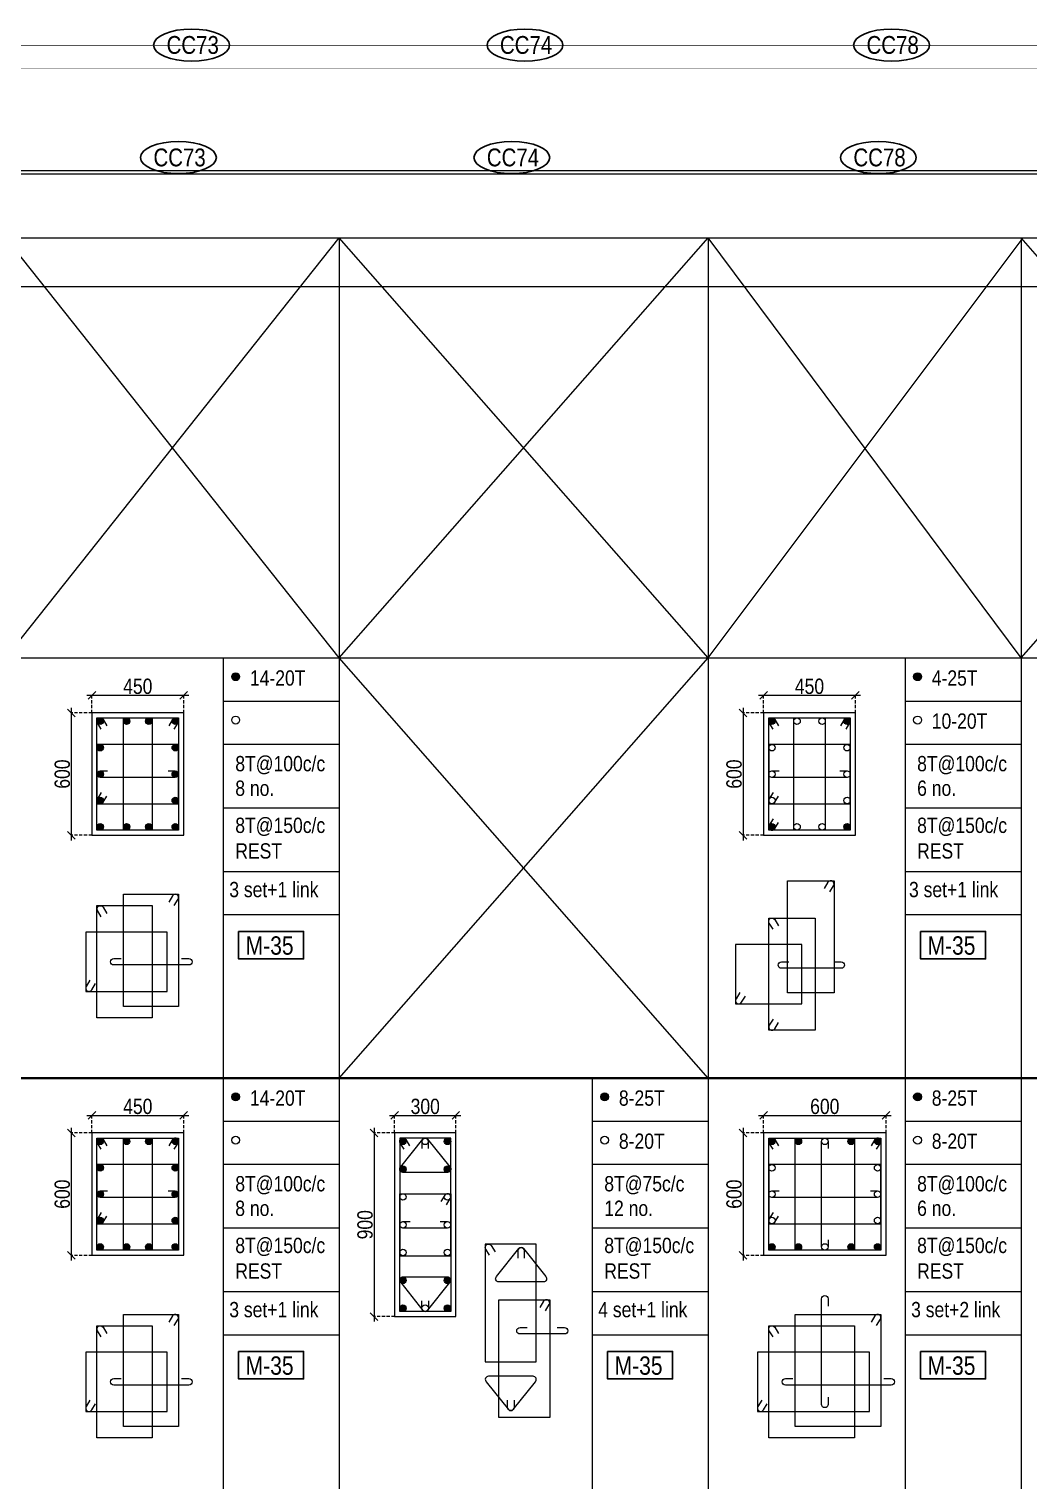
# Model space of a CAD drawing. Header units: millimetres. Extents: x 1112055 to 3390982, y -148532 to 766891.
# Drawn here: x 2755976 to 2775578, y 625039 to 653519 of the extents above; entities that cross this region are included whole.
import ezdxf
from ezdxf.enums import TextEntityAlignment as Align

# ---------------------------------------------------------------- set-up
doc = ezdxf.new("R2010")
doc.units = ezdxf.units.MM
doc.header["$PDMODE"] = 35
doc.header["$PDSIZE"] = -25
doc.linetypes.add('DASHED2', pattern=[0.375, 0.25, -0.125])
doc.linetypes.add('Hidden', pattern=[9.525, 6.35, -3.175])
for name, color, linetype, lineweight in [('B COL. SIZE DIM', 220, 'Continuous', 25), ('B COLSCH', 204, 'Continuous', 20), ('B COLUMN', 1, 'Hidden', 9), ('B STEEL', 34, 'Continuous', 15), ('B TITLE BLOCK', 250, 'Continuous', 0)]:
    doc.layers.add(name, color=color, linetype=linetype, lineweight=lineweight)
doc.layers.add('B TEXT', color=7, linetype='Continuous')
doc.styles.add('dim inside', font='romans.shx', dxfattribs={"width": 0.8, "height": 125})
doc.styles.add('SWINC', font='swissc.ttf')
doc.dimstyles.new('dim inside', dxfattribs={"dimtxt": 125, "dimasz": 100, "dimexe": 0, "dimexo": 0, "dimgap": 10, "dimtad": 0, "dimdec": 0, "dimzin": 0, "dimdsep": 46, "dimtxsty": 'dim inside', "dimblk": 'SMALL', "dimcen": 0.09, "dimadec": 0, "dimazin": 0, "dimtfac": 1, "dimtdec": 0, "dimtofl": 0, "dimtmove": 0, "dimatfit": 3, "dimfxl": 1, "dimtolj": 1, "dimtzin": 0, "dimarcsym": 2})

# ---------------------------------------------------------------- blocks, each defined once
blk = doc.blocks.new('_Oblique')
at = {"color": 0, "linetype": 'ByBlock', "lineweight": -2}
blk.add_line((-0.5, -0.5), (0.5, 0.5), dxfattribs=at)
blk = doc.blocks.new('*D5505')
at = {"layer": 'B COL. SIZE DIM', "color": 250, "lineweight": 9, "ltscale": 250, "transparency": 16777216}
blk.add_line((2763043, 632210), (2764443, 632210), dxfattribs=at)
at = {"layer": 'B COL. SIZE DIM', "color": 250, "linetype": 'DASHED2', "lineweight": 9, "ltscale": 250, "transparency": 16777216}
for p, q in [((2763143, 631865), (2763143, 632210)), ((2764343, 631865), (2764343, 632210))]:
    blk.add_line(p, q, dxfattribs=at)
at = {"layer": 'Defpoints', "color": 0, "lineweight": 40, "transparency": 16777216}
for p in [(2764343, 632210), (2763143, 631865), (2764343, 631865)]:
    blk.add_point(p, dxfattribs=at)
at = {"layer": 'B COL. SIZE DIM', "color": 250, "lineweight": 9, "transparency": 16777216, "xscale": 150, "yscale": 150, "zscale": 150, "rotation": 180}
blk.add_blockref('_Oblique', (2763143, 632210), dxfattribs=at)
at = {"layer": 'B COL. SIZE DIM', "color": 250, "lineweight": 9, "transparency": 16777216, "xscale": 150, "yscale": 150, "zscale": 150}
blk.add_blockref('_Oblique', (2764343, 632210), dxfattribs=at)
at = {"layer": 'B COL. SIZE DIM', "color": 6, "transparency": 16777216, "insert": (2763743, 632385), "char_height": 300, "attachment_point": 5, "style": 'SWINC'}
blk.add_mtext('\\A1;300', dxfattribs=at)
blk = doc.blocks.new('*D5506')
at = {"layer": 'B COL. SIZE DIM', "color": 250, "lineweight": 9, "ltscale": 250, "transparency": 16777216}
blk.add_line((2762739, 631965), (2762739, 628165), dxfattribs=at)
at = {"layer": 'B COL. SIZE DIM', "color": 250, "linetype": 'DASHED2', "lineweight": 9, "ltscale": 250, "transparency": 16777216}
for p, q in [((2763143, 631865), (2762739, 631865)), ((2763143, 628265), (2762739, 628265))]:
    blk.add_line(p, q, dxfattribs=at)
at = {"layer": 'Defpoints', "color": 0, "lineweight": 40, "transparency": 16777216}
for p in [(2763143, 631865), (2762739, 628265), (2763143, 628265)]:
    blk.add_point(p, dxfattribs=at)
at = {"layer": 'B COL. SIZE DIM', "color": 250, "lineweight": 9, "transparency": 16777216, "xscale": 150, "yscale": 150, "zscale": 150}
for p, rotation in [((2762739, 631865), 90), ((2762739, 628265), 270)]:
    blk.add_blockref('_Oblique', p, dxfattribs=dict(at, rotation=rotation))
at = {"layer": 'B COL. SIZE DIM', "color": 6, "transparency": 16777216, "insert": (2762564, 630065), "char_height": 300, "attachment_point": 5, "rotation": 90, "style": 'SWINC'}
blk.add_mtext('\\A1;900', dxfattribs=at)
blk = doc.blocks.new('*D5683')
at = {"layer": 'B COL. SIZE DIM', "color": 250, "lineweight": 9, "ltscale": 250, "transparency": 16777216}
blk.add_line((2770276, 632210), (2772876, 632210), dxfattribs=at)
at = {"layer": 'B COL. SIZE DIM', "color": 250, "linetype": 'DASHED2', "lineweight": 9, "ltscale": 250, "transparency": 16777216}
for p, q in [((2770376, 631865), (2770376, 632210)), ((2772776, 631865), (2772776, 632210))]:
    blk.add_line(p, q, dxfattribs=at)
at = {"layer": 'Defpoints', "color": 0, "lineweight": 40, "transparency": 16777216}
for p in [(2772776, 632210), (2770376, 631865), (2772776, 631865)]:
    blk.add_point(p, dxfattribs=at)
at = {"layer": 'B COL. SIZE DIM', "color": 250, "lineweight": 9, "transparency": 16777216, "xscale": 150, "yscale": 150, "zscale": 150, "rotation": 180}
blk.add_blockref('_Oblique', (2770376, 632210), dxfattribs=at)
at = {"layer": 'B COL. SIZE DIM', "color": 250, "lineweight": 9, "transparency": 16777216, "xscale": 150, "yscale": 150, "zscale": 150}
blk.add_blockref('_Oblique', (2772776, 632210), dxfattribs=at)
at = {"layer": 'B COL. SIZE DIM', "color": 6, "transparency": 16777216, "insert": (2771576, 632385), "char_height": 300, "attachment_point": 5, "style": 'SWINC'}
blk.add_mtext('\\A1;600', dxfattribs=at)
blk = doc.blocks.new('*D5684')
at = {"layer": 'B COL. SIZE DIM', "color": 250, "lineweight": 9, "ltscale": 250, "transparency": 16777216}
blk.add_line((2769973, 631965), (2769973, 629365), dxfattribs=at)
at = {"layer": 'B COL. SIZE DIM', "color": 250, "linetype": 'DASHED2', "lineweight": 9, "ltscale": 250, "transparency": 16777216}
for p, q in [((2770376, 631865), (2769973, 631865)), ((2770376, 629465), (2769973, 629465))]:
    blk.add_line(p, q, dxfattribs=at)
at = {"layer": 'Defpoints', "color": 0, "lineweight": 40, "transparency": 16777216}
for p in [(2770376, 631865), (2769973, 629465), (2770376, 629465)]:
    blk.add_point(p, dxfattribs=at)
at = {"layer": 'B COL. SIZE DIM', "color": 250, "lineweight": 9, "transparency": 16777216, "xscale": 150, "yscale": 150, "zscale": 150}
for p, rotation in [((2769973, 631865), 90), ((2769973, 629465), 270)]:
    blk.add_blockref('_Oblique', p, dxfattribs=dict(at, rotation=rotation))
at = {"layer": 'B COL. SIZE DIM', "color": 6, "transparency": 16777216, "insert": (2769798, 630665), "char_height": 300, "attachment_point": 5, "rotation": 90, "style": 'SWINC'}
blk.add_mtext('\\A1;600', dxfattribs=at)
blk = doc.blocks.new('*D5707')
at = {"layer": 'B COL. SIZE DIM', "color": 250, "lineweight": 9, "ltscale": 250, "transparency": 16777216}
blk.add_line((2757108, 632210), (2759108, 632210), dxfattribs=at)
at = {"layer": 'B COL. SIZE DIM', "color": 250, "linetype": 'DASHED2', "lineweight": 9, "ltscale": 250, "transparency": 16777216}
for p, q in [((2757208, 631865), (2757208, 632210)), ((2759008, 631865), (2759008, 632210))]:
    blk.add_line(p, q, dxfattribs=at)
at = {"layer": 'Defpoints', "color": 0, "lineweight": 40, "transparency": 16777216}
for p in [(2759008, 632210), (2757208, 631865), (2759008, 631865)]:
    blk.add_point(p, dxfattribs=at)
at = {"layer": 'B COL. SIZE DIM', "color": 250, "lineweight": 9, "transparency": 16777216, "xscale": 150, "yscale": 150, "zscale": 150, "rotation": 180}
blk.add_blockref('_Oblique', (2757208, 632210), dxfattribs=at)
at = {"layer": 'B COL. SIZE DIM', "color": 250, "lineweight": 9, "transparency": 16777216, "xscale": 150, "yscale": 150, "zscale": 150}
blk.add_blockref('_Oblique', (2759008, 632210), dxfattribs=at)
at = {"layer": 'B COL. SIZE DIM', "color": 6, "transparency": 16777216, "insert": (2758108, 632385), "char_height": 300, "attachment_point": 5, "style": 'SWINC'}
blk.add_mtext('\\A1;450', dxfattribs=at)
blk = doc.blocks.new('*D5708')
at = {"layer": 'B COL. SIZE DIM', "color": 250, "lineweight": 9, "ltscale": 250, "transparency": 16777216}
blk.add_line((2756804, 631965), (2756804, 629365), dxfattribs=at)
at = {"layer": 'B COL. SIZE DIM', "color": 250, "linetype": 'DASHED2', "lineweight": 9, "ltscale": 250, "transparency": 16777216}
for p, q in [((2757208, 631865), (2756804, 631865)), ((2757208, 629465), (2756804, 629465))]:
    blk.add_line(p, q, dxfattribs=at)
at = {"layer": 'Defpoints', "color": 0, "lineweight": 40, "transparency": 16777216}
for p in [(2757208, 631865), (2756804, 629465), (2757208, 629465)]:
    blk.add_point(p, dxfattribs=at)
at = {"layer": 'B COL. SIZE DIM', "color": 250, "lineweight": 9, "transparency": 16777216, "xscale": 150, "yscale": 150, "zscale": 150}
for p, rotation in [((2756804, 631865), 90), ((2756804, 629465), 270)]:
    blk.add_blockref('_Oblique', p, dxfattribs=dict(at, rotation=rotation))
at = {"layer": 'B COL. SIZE DIM', "color": 6, "transparency": 16777216, "insert": (2756629, 630665), "char_height": 300, "attachment_point": 5, "rotation": 90, "style": 'SWINC'}
blk.add_mtext('\\A1;600', dxfattribs=at)
blk = doc.blocks.new('*D5719')
at = {"layer": 'B COL. SIZE DIM', "color": 250, "lineweight": 9, "ltscale": 250, "transparency": 16777216}
blk.add_line((2757108, 640450), (2759108, 640450), dxfattribs=at)
at = {"layer": 'B COL. SIZE DIM', "color": 250, "linetype": 'DASHED2', "lineweight": 9, "ltscale": 250, "transparency": 16777216}
for p, q in [((2757208, 640105), (2757208, 640450)), ((2759008, 640105), (2759008, 640450))]:
    blk.add_line(p, q, dxfattribs=at)
at = {"layer": 'Defpoints', "color": 0, "lineweight": 40, "transparency": 16777216}
for p in [(2759008, 640450), (2757208, 640105), (2759008, 640105)]:
    blk.add_point(p, dxfattribs=at)
at = {"layer": 'B COL. SIZE DIM', "color": 250, "lineweight": 9, "transparency": 16777216, "xscale": 150, "yscale": 150, "zscale": 150, "rotation": 180}
blk.add_blockref('_Oblique', (2757208, 640450), dxfattribs=at)
at = {"layer": 'B COL. SIZE DIM', "color": 250, "lineweight": 9, "transparency": 16777216, "xscale": 150, "yscale": 150, "zscale": 150}
blk.add_blockref('_Oblique', (2759008, 640450), dxfattribs=at)
at = {"layer": 'B COL. SIZE DIM', "color": 6, "transparency": 16777216, "insert": (2758108, 640625), "char_height": 300, "attachment_point": 5, "style": 'SWINC'}
blk.add_mtext('\\A1;450', dxfattribs=at)
blk = doc.blocks.new('*D5720')
at = {"layer": 'B COL. SIZE DIM', "color": 250, "lineweight": 9, "ltscale": 250, "transparency": 16777216}
blk.add_line((2756804, 640205), (2756804, 637605), dxfattribs=at)
at = {"layer": 'B COL. SIZE DIM', "color": 250, "linetype": 'DASHED2', "lineweight": 9, "ltscale": 250, "transparency": 16777216}
for p, q in [((2757208, 640105), (2756804, 640105)), ((2757208, 637705), (2756804, 637705))]:
    blk.add_line(p, q, dxfattribs=at)
at = {"layer": 'Defpoints', "color": 0, "lineweight": 40, "transparency": 16777216}
for p in [(2757208, 640105), (2756804, 637705), (2757208, 637705)]:
    blk.add_point(p, dxfattribs=at)
at = {"layer": 'B COL. SIZE DIM', "color": 250, "lineweight": 9, "transparency": 16777216, "xscale": 150, "yscale": 150, "zscale": 150}
for p, rotation in [((2756804, 640105), 90), ((2756804, 637705), 270)]:
    blk.add_blockref('_Oblique', p, dxfattribs=dict(at, rotation=rotation))
at = {"layer": 'B COL. SIZE DIM', "color": 6, "transparency": 16777216, "insert": (2756629, 638905), "char_height": 300, "attachment_point": 5, "rotation": 90, "style": 'SWINC'}
blk.add_mtext('\\A1;600', dxfattribs=at)
blk = doc.blocks.new('*D5721')
at = {"layer": 'B COL. SIZE DIM', "color": 250, "lineweight": 9, "ltscale": 250, "transparency": 16777216}
blk.add_line((2770276, 640450), (2772276, 640450), dxfattribs=at)
at = {"layer": 'B COL. SIZE DIM', "color": 250, "linetype": 'DASHED2', "lineweight": 9, "ltscale": 250, "transparency": 16777216}
for p, q in [((2770376, 640105), (2770376, 640450)), ((2772176, 640105), (2772176, 640450))]:
    blk.add_line(p, q, dxfattribs=at)
at = {"layer": 'Defpoints', "color": 0, "lineweight": 40, "transparency": 16777216}
for p in [(2772176, 640450), (2770376, 640105), (2772176, 640105)]:
    blk.add_point(p, dxfattribs=at)
at = {"layer": 'B COL. SIZE DIM', "color": 250, "lineweight": 9, "transparency": 16777216, "xscale": 150, "yscale": 150, "zscale": 150, "rotation": 180}
blk.add_blockref('_Oblique', (2770376, 640450), dxfattribs=at)
at = {"layer": 'B COL. SIZE DIM', "color": 250, "lineweight": 9, "transparency": 16777216, "xscale": 150, "yscale": 150, "zscale": 150}
blk.add_blockref('_Oblique', (2772176, 640450), dxfattribs=at)
at = {"layer": 'B COL. SIZE DIM', "color": 6, "transparency": 16777216, "insert": (2771276, 640625), "char_height": 300, "attachment_point": 5, "style": 'SWINC'}
blk.add_mtext('\\A1;450', dxfattribs=at)
blk = doc.blocks.new('*D5722')
at = {"layer": 'B COL. SIZE DIM', "color": 250, "lineweight": 9, "ltscale": 250, "transparency": 16777216}
blk.add_line((2769973, 640205), (2769973, 637605), dxfattribs=at)
at = {"layer": 'B COL. SIZE DIM', "color": 250, "linetype": 'DASHED2', "lineweight": 9, "ltscale": 250, "transparency": 16777216}
for p, q in [((2770376, 640105), (2769973, 640105)), ((2770376, 637705), (2769973, 637705))]:
    blk.add_line(p, q, dxfattribs=at)
at = {"layer": 'Defpoints', "color": 0, "lineweight": 40, "transparency": 16777216}
for p in [(2770376, 640105), (2769973, 637705), (2770376, 637705)]:
    blk.add_point(p, dxfattribs=at)
at = {"layer": 'B COL. SIZE DIM', "color": 250, "lineweight": 9, "transparency": 16777216, "xscale": 150, "yscale": 150, "zscale": 150}
for p, rotation in [((2769973, 640105), 90), ((2769973, 637705), 270)]:
    blk.add_blockref('_Oblique', p, dxfattribs=dict(at, rotation=rotation))
at = {"layer": 'B COL. SIZE DIM', "color": 6, "transparency": 16777216, "insert": (2769798, 638905), "char_height": 300, "attachment_point": 5, "rotation": 90, "style": 'SWINC'}
blk.add_mtext('\\A1;600', dxfattribs=at)

msp = doc.modelspace()

# ---------------------------------------------------------------- hatches: boundary and pattern name
at = {"layer": 'B STEEL', "lineweight": 9, "ltscale": 0.5}
h = msp.add_hatch(color=34, dxfattribs=at)
edge = h.paths.add_edge_path()
edge.add_arc((2760027.7, 640814.1), 76.8, 0, 360)
h = msp.add_hatch(color=34, dxfattribs=at)
edge = h.paths.add_edge_path()
edge.add_arc((2773394.9, 640814.1), 76.8, 0, 360)
h = msp.add_hatch(color=34, dxfattribs=at)
edge = h.paths.add_edge_path()
edge.add_arc((2757371.6, 639940.9), 64, 0, 360)
h = msp.add_hatch(color=34, dxfattribs=at)
edge = h.paths.add_edge_path()
edge.add_arc((2757889.6, 639940.9), 64, 180, 540, ccw=False)
h = msp.add_hatch(color=34, dxfattribs=at)
edge = h.paths.add_edge_path()
edge.add_arc((2758325.6, 639940.9), 64, 180, 540, ccw=False)
h = msp.add_hatch(color=34, dxfattribs=at)
edge = h.paths.add_edge_path()
edge.add_arc((2758843.6, 639940.9), 64, 180, 540, ccw=False)
h = msp.add_hatch(color=34, dxfattribs=at)
edge = h.paths.add_edge_path()
edge.add_arc((2770540.5, 639940.9), 64, 0, 360)
h = msp.add_hatch(color=34, dxfattribs=at)
edge = h.paths.add_edge_path()
edge.add_arc((2772012.4, 639940.9), 64, 0, 360)
h = msp.add_hatch(color=34, dxfattribs=at)
edge = h.paths.add_edge_path()
edge.add_arc((2757371.6, 639422.9), 64, 180, 540, ccw=False)
h = msp.add_hatch(color=34, dxfattribs=at)
edge = h.paths.add_edge_path()
edge.add_arc((2758843.6, 639422.9), 64, 180, 540, ccw=False)
h = msp.add_hatch(color=34, dxfattribs=at)
edge = h.paths.add_edge_path()
edge.add_arc((2757371.6, 638904.9), 64, 180, 540, ccw=False)
h = msp.add_hatch(color=34, dxfattribs=at)
edge = h.paths.add_edge_path()
edge.add_arc((2758843.6, 638904.9), 64, 180, 540, ccw=False)
h = msp.add_hatch(color=34, dxfattribs=at)
edge = h.paths.add_edge_path()
edge.add_arc((2757371.6, 638386.9), 64, 180, 540, ccw=False)
h = msp.add_hatch(color=34, dxfattribs=at)
edge = h.paths.add_edge_path()
edge.add_arc((2758843.6, 638386.9), 64, 180, 540, ccw=False)
h = msp.add_hatch(color=34, dxfattribs=at)
edge = h.paths.add_edge_path()
edge.add_arc((2757371.6, 637868.9), 64, 0, 360, ccw=False)
h = msp.add_hatch(color=34, dxfattribs=at)
edge = h.paths.add_edge_path()
edge.add_arc((2757889.6, 637868.9), 64, 180, 540, ccw=False)
h = msp.add_hatch(color=34, dxfattribs=at)
edge = h.paths.add_edge_path()
edge.add_arc((2758325.6, 637868.9), 64, 180, 540, ccw=False)
h = msp.add_hatch(color=34, dxfattribs=at)
edge = h.paths.add_edge_path()
edge.add_arc((2758843.6, 637868.9), 64, -180, 180)
h = msp.add_hatch(color=34, dxfattribs=at)
edge = h.paths.add_edge_path()
edge.add_arc((2770540.5, 637868.9), 64, 0, 360, ccw=False)
h = msp.add_hatch(color=34, dxfattribs=at)
edge = h.paths.add_edge_path()
edge.add_arc((2772012.4, 637868.9), 64, 0, 360, ccw=False)
h = msp.add_hatch(color=34, dxfattribs=at)
edge = h.paths.add_edge_path()
edge.add_arc((2760027.7, 632574.2), 76.8, 0, 360)
h = msp.add_hatch(color=34, dxfattribs=at)
edge = h.paths.add_edge_path()
edge.add_arc((2767261.3, 632574.2), 76.8, 0, 360)
h = msp.add_hatch(color=34, dxfattribs=at)
edge = h.paths.add_edge_path()
edge.add_arc((2773394.9, 632574.2), 76.8, 0, 360)
h = msp.add_hatch(color=34, dxfattribs=at)
edge = h.paths.add_edge_path()
edge.add_arc((2757371.6, 631701), 64, 0, 360)
h = msp.add_hatch(color=34, dxfattribs=at)
edge = h.paths.add_edge_path()
edge.add_arc((2757889.6, 631701), 64, 180, 540, ccw=False)
h = msp.add_hatch(color=34, dxfattribs=at)
edge = h.paths.add_edge_path()
edge.add_arc((2758325.6, 631701), 64, 180, 540, ccw=False)
h = msp.add_hatch(color=34, dxfattribs=at)
edge = h.paths.add_edge_path()
edge.add_arc((2758843.6, 631701), 64, 180, 540, ccw=False)
h = msp.add_hatch(color=34, dxfattribs=at)
edge = h.paths.add_edge_path()
edge.add_arc((2763306.9, 631701), 64, 0, 360)
h = msp.add_hatch(color=34, dxfattribs=at)
edge = h.paths.add_edge_path()
edge.add_arc((2764178.9, 631701), 64, 180, 540, ccw=False)
h = msp.add_hatch(color=34, dxfattribs=at)
edge = h.paths.add_edge_path()
edge.add_arc((2770540.5, 631701), 64, 0, 360)
at = {"layer": 'B STEEL'}
h = msp.add_hatch(color=34, dxfattribs=at)
edge = h.paths.add_edge_path()
edge.add_arc((2771058.5, 631701), 64, 0, 360)
h = msp.add_hatch(color=34, dxfattribs=at)
edge = h.paths.add_edge_path()
edge.add_arc((2772094.4, 631701), 64, 0, 360)
at = {"layer": 'B STEEL', "lineweight": 9, "ltscale": 0.5}
h = msp.add_hatch(color=34, dxfattribs=at)
edge = h.paths.add_edge_path()
edge.add_arc((2772612.4, 631701), 64, 180, 540, ccw=False)
h = msp.add_hatch(color=34, dxfattribs=at)
edge = h.paths.add_edge_path()
edge.add_arc((2757371.6, 631183), 64, 180, 540, ccw=False)
h = msp.add_hatch(color=34, dxfattribs=at)
edge = h.paths.add_edge_path()
edge.add_arc((2758843.6, 631183), 64, 180, 540, ccw=False)
h = msp.add_hatch(color=34, dxfattribs=at)
edge = h.paths.add_edge_path()
edge.add_arc((2763306.9, 631155.7), 64, 0, 360, ccw=False)
h = msp.add_hatch(color=34, dxfattribs=at)
edge = h.paths.add_edge_path()
edge.add_arc((2764178.9, 631155.7), 64, -180, 180)
h = msp.add_hatch(color=34, dxfattribs=at)
edge = h.paths.add_edge_path()
edge.add_arc((2757371.6, 630665.1), 64, 180, 540, ccw=False)
h = msp.add_hatch(color=34, dxfattribs=at)
edge = h.paths.add_edge_path()
edge.add_arc((2758843.6, 630665.1), 64, 180, 540, ccw=False)
h = msp.add_hatch(color=34, dxfattribs=at)
edge = h.paths.add_edge_path()
edge.add_arc((2757371.6, 630147.1), 64, 180, 540, ccw=False)
h = msp.add_hatch(color=34, dxfattribs=at)
edge = h.paths.add_edge_path()
edge.add_arc((2758843.6, 630147.1), 64, 180, 540, ccw=False)
h = msp.add_hatch(color=34, dxfattribs=at)
edge = h.paths.add_edge_path()
edge.add_arc((2757371.6, 629629.1), 64, 0, 360, ccw=False)
h = msp.add_hatch(color=34, dxfattribs=at)
edge = h.paths.add_edge_path()
edge.add_arc((2757889.6, 629629.1), 64, 180, 540, ccw=False)
h = msp.add_hatch(color=34, dxfattribs=at)
edge = h.paths.add_edge_path()
edge.add_arc((2758325.6, 629629.1), 64, 180, 540, ccw=False)
h = msp.add_hatch(color=34, dxfattribs=at)
edge = h.paths.add_edge_path()
edge.add_arc((2758843.6, 629629.1), 64, -180, 180)
h = msp.add_hatch(color=34, dxfattribs=at)
edge = h.paths.add_edge_path()
edge.add_arc((2770540.5, 629629.1), 64, 0, 360, ccw=False)
at = {"layer": 'B STEEL'}
h = msp.add_hatch(color=34, dxfattribs=at)
edge = h.paths.add_edge_path()
edge.add_arc((2771058.5, 629629.1), 64, 0, 360)
h = msp.add_hatch(color=34, dxfattribs=at)
edge = h.paths.add_edge_path()
edge.add_arc((2772094.4, 629629.1), 64, 0, 360)
at = {"layer": 'B STEEL', "lineweight": 9, "ltscale": 0.5}
h = msp.add_hatch(color=34, dxfattribs=at)
edge = h.paths.add_edge_path()
edge.add_arc((2772612.4, 629629.1), 64, -180, 180)
h = msp.add_hatch(color=34, dxfattribs=at)
edge = h.paths.add_edge_path()
edge.add_arc((2763306.9, 628974.4), 64, 0, 360, ccw=False)
h = msp.add_hatch(color=34, dxfattribs=at)
edge = h.paths.add_edge_path()
edge.add_arc((2764178.9, 628974.4), 64, -180, 180)
h = msp.add_hatch(color=34, dxfattribs=at)
edge = h.paths.add_edge_path()
edge.add_arc((2763306.9, 628429.1), 64, 0, 360, ccw=False)
h = msp.add_hatch(color=34, dxfattribs=at)
edge = h.paths.add_edge_path()
edge.add_arc((2764178.9, 628429.1), 64, -180, 180)

# ---------------------------------------------------------------- linework, layer by layer
at = {"color": 1, "lineweight": 40}
msp.add_line((2487307.1, 632942.5), (2815548.4, 632942.5), dxfattribs=at)
at = {"layer": 'B COLSCH', "color": 250, "lineweight": 0}
for p, q in [((2686433.2, 650677.2), (2815548.4, 650677.2)), ((2686497.2, 650741.2), (2815484.4, 650741.2)), ((2686433.2, 649422.2), (2815548.4, 649422.2)), ((2755520.5, 641182.4), (2762055.8, 649422.2)), ((2762055.8, 641182.4), (2755520.5, 649422.2)), ((2762055.8, 649422.2), (2762055.8, 574628.3)), ((2762055.8, 641182.4), (2769289.4, 649422.2)), ((2769289.4, 641182.4), (2762055.8, 649422.2)), ((2769289.4, 649422.2), (2769289.4, 574628.3)), ((2769289.4, 641182.4), (2775463.9, 649422.2)), ((2775423, 641182.4), (2769289.4, 649422.2)), ((2775423, 649422.2), (2775423, 574628.3)), ((2775423, 641182.4), (2782656.6, 649422.2)), ((2782656.6, 641182.4), (2775423, 649422.2)), ((2686176, 648470.9), (2815291.2, 648470.9)), ((2686433.2, 641182.4), (2815548.4, 641182.4)), ((2759781.5, 641182.4), (2759781.5, 583503.5)), ((2762055.8, 632942.5), (2769289.4, 641182.4)), ((2769289.4, 632942.5), (2762055.8, 641182.4)), ((2773148.6, 641182.4), (2773148.6, 583503.5)), ((2759781.5, 640337.4), (2762055.8, 640337.4)), ((2773148.6, 640337.4), (2775423, 640337.4)), ((2759781.5, 639492.4), (2762055.8, 639492.4)), ((2773148.6, 639492.4), (2775423, 639492.4)), ((2759781.5, 638242.6), (2762055.8, 638242.6)), ((2773148.6, 638242.6), (2775423, 638242.6)), ((2759781.5, 636992.8), (2762055.8, 636992.8)), ((2773148.6, 636992.8), (2775423, 636992.8)), ((2759781.5, 636147.8), (2762055.8, 636147.8)), ((2773148.6, 636147.8), (2775423, 636147.8)), ((2686433.2, 632942.5), (2815548.4, 632942.5)), ((2767015, 632942.5), (2767015, 583503.5)), ((2759781.5, 632097.5), (2762055.8, 632097.5)), ((2767015, 632097.5), (2769289.4, 632097.5)), ((2773148.6, 632097.5), (2775423, 632097.5)), ((2759781.5, 631252.5), (2762055.8, 631252.5)), ((2767015, 631252.5), (2769289.4, 631252.5)), ((2773148.6, 631252.5), (2775423, 631252.5)), ((2759781.5, 630002.8), (2762055.8, 630002.8)), ((2767015, 630002.8), (2769289.4, 630002.8)), ((2773148.6, 630002.8), (2775423, 630002.8)), ((2759781.5, 628753), (2762055.8, 628753)), ((2767015, 628753), (2769289.4, 628753)), ((2773148.6, 628753), (2775423, 628753)), ((2759781.5, 627908), (2762055.8, 627908)), ((2767015, 627908), (2769289.4, 627908)), ((2773148.6, 627908), (2775423, 627908))]:
    msp.add_line(p, q, dxfattribs=at)
at = {"layer": 'B COLUMN', "color": 1, "linetype": 'ByBlock', "lineweight": 20}
for points in [[(2757207.6, 637704.9), (2759007.6, 637704.9), (2759007.6, 640104.9), (2757207.6, 640104.9)], [(2770376.5, 637704.9), (2772176.5, 637704.9), (2772176.5, 640104.9), (2770376.5, 640104.9)], [(2757207.6, 629465.1), (2759007.6, 629465.1), (2759007.6, 631865.1), (2757207.6, 631865.1)], [(2763142.9, 628265.1), (2764342.9, 628265.1), (2764342.9, 631865.1), (2763142.9, 631865.1)], [(2770376.5, 629465.1), (2772776.5, 629465.1), (2772776.5, 631865.1), (2770376.5, 631865.1)]]:
    msp.add_lwpolyline(points, close=True, dxfattribs=at)
at = {"layer": 'B STEEL', "color": 34, "lineweight": 9, "ltscale": 0.5}
for points in [[(2757391.9, 639785.8), (2757317.1, 639907.3, -1), (2757426.2, 639974.4), (2757500.9, 639853)], [(2758823.3, 639785.8), (2758898.1, 639907.3, 1), (2758789.1, 639974.4), (2758714.3, 639853)], [(2770560.7, 639785.8), (2770486, 639907.3, -1), (2770595, 639974.4), (2770669.8, 639853)], [(2771992.2, 639785.8), (2772067, 639907.3, 1), (2771957.9, 639974.4), (2771883.1, 639853)], [(2758700.9, 638968.9), (2758843.6, 638968.9, -1), (2758843.6, 638840.9), (2757371.6, 638840.9, -1), (2757371.6, 638968.9), (2757514.3, 638968.9)], [(2771869.8, 638968.9), (2772012.4, 638968.9, -1), (2772012.4, 638840.9), (2770540.5, 638840.9, -1), (2770540.5, 638968.9), (2770683.1, 638968.9)], [(2757391.9, 638541.9), (2757317.1, 638420.5, 1), (2757426.2, 638353.4), (2757500.9, 638474.8)], [(2770560.7, 638541.9), (2770486, 638420.5, 1), (2770595, 638353.4), (2770669.8, 638474.8)], [(2770560.7, 638024), (2770486, 637902.5, 1), (2770595, 637835.4), (2770669.8, 637956.8)], [(2771672.8, 636593.3), (2771747.6, 636714.8, 1), (2771638.6, 636781.9), (2771563.8, 636660.4)], [(2758823.3, 636328.1), (2758898.1, 636449.5, 1), (2758789.1, 636516.7), (2758714.3, 636395.2)], [(2757391.9, 636105), (2757317.1, 636226.5, -1), (2757426.2, 636293.6), (2757500.9, 636172.1)], [(2770560.7, 635861.3), (2770486, 635982.8, -1), (2770595, 636049.9), (2770669.8, 635928.4)], [(2758966.5, 635288.1), (2759109.2, 635288.1, -1), (2759109.2, 635160), (2757637.2, 635160, -1), (2757637.2, 635288.1), (2757779.8, 635288.1)], [(2771755.7, 635222.9), (2771898.4, 635222.9, -1), (2771898.4, 635094.9), (2770726.4, 635094.9, -1), (2770726.4, 635222.9), (2770869.1, 635222.9)], [(2757170.6, 634861.1), (2757095.8, 634739.6, 1), (2757204.9, 634672.5), (2757279.6, 634794)], [(2769910.7, 634617.4), (2769836, 634495.9, 1), (2769945, 634428.8), (2770019.8, 634550.3)], [(2770560.7, 634099.4), (2770486, 633978, 1), (2770595, 633910.8), (2770669.8, 634032.3)], [(2757391.9, 631546), (2757317.1, 631667.5, -1), (2757426.2, 631734.6), (2757500.9, 631613.1)], [(2758823.3, 631546), (2758898.1, 631667.5, 1), (2758789.1, 631734.6), (2758714.3, 631613.1)], [(2763327.2, 631546), (2763252.4, 631667.5, -1), (2763361.5, 631734.6), (2763436.2, 631613.1)], [(2763806.9, 631558.4), (2763806.9, 631701, 1), (2763678.9, 631701), (2763678.9, 631558.4)], [(2770560.7, 631546), (2770486, 631667.5, -1), (2770595, 631734.6), (2770669.8, 631613.1)], [(2771640.5, 629771.7), (2771640.5, 629629.1, -1), (2771512.4, 629629.1), (2771512.4, 631701, -1), (2771640.5, 631701), (2771640.5, 631558.4)], [(2772592.2, 631546), (2772667, 631667.5, 1), (2772557.9, 631734.6), (2772483.1, 631613.1)], [(2758700.9, 630729.1), (2758843.6, 630729.1, -1), (2758843.6, 630601), (2757371.6, 630601, -1), (2757371.6, 630729.1), (2757514.3, 630729.1)], [(2764158.6, 630455.3), (2764233.4, 630576.8, 1), (2764124.4, 630643.9), (2764049.6, 630522.5)], [(2772469.8, 630729.1), (2772612.4, 630729.1, -1), (2772612.4, 630601), (2770540.5, 630601, -1), (2770540.5, 630729.1), (2770683.1, 630729.1)], [(2757391.9, 630302.1), (2757317.1, 630180.6, 1), (2757426.2, 630113.5), (2757500.9, 630235)], [(2770560.7, 630302.1), (2770486, 630180.6, 1), (2770595, 630113.5), (2770669.8, 630235)], [(2764036.2, 630129.1), (2764178.9, 630129.1, -1), (2764178.9, 630001), (2763306.9, 630001, -1), (2763306.9, 630129.1), (2763449.6, 630129.1)], [(2765004.5, 629466.9), (2764929.7, 629588.4, -1), (2765038.8, 629655.5), (2765113.5, 629534)], [(2765687.4, 629410), (2765687.4, 629552.7, 1), (2765559.4, 629552.7), (2765559.4, 629410)], [(2763806.9, 628571.7), (2763806.9, 628429.1, -1), (2763678.9, 628429.1), (2763678.9, 628571.7)], [(2766098.6, 628376.3), (2766173.4, 628497.8, 1), (2766064.3, 628564.9), (2765989.6, 628443.4)], [(2771640.5, 626684.2), (2771640.5, 626541.6, -1), (2771512.4, 626541.6), (2771512.4, 628613.5, -1), (2771640.5, 628613.5), (2771640.5, 628470.9)], [(2758823.3, 628088.2), (2758898.1, 628209.7, 1), (2758789.1, 628276.8), (2758714.3, 628155.3)], [(2772592.2, 628088.2), (2772667, 628209.7, 1), (2772557.9, 628276.8), (2772483.1, 628155.3)], [(2757391.9, 627865.1), (2757317.1, 627986.6, -1), (2757426.2, 628053.7), (2757500.9, 627932.3)], [(2766330.1, 628050), (2766472.8, 628050, -1), (2766472.8, 627922), (2765600.8, 627922, -1), (2765600.8, 628050), (2765743.4, 628050)], [(2770560.7, 627865.1), (2770486, 627986.6, -1), (2770595, 628053.7), (2770669.8, 627932.3)], [(2758966.5, 627048.2), (2759109.2, 627048.2, -1), (2759109.2, 626920.2), (2757637.2, 626920.2, -1), (2757637.2, 627048.2), (2757779.8, 627048.2)], [(2772735.4, 627048.2), (2772878, 627048.2, -1), (2772878, 626920.2), (2770806, 626920.2, -1), (2770806, 627048.2), (2770948.7, 627048.2)], [(2757170.6, 626621.2), (2757095.8, 626499.8, 1), (2757204.9, 626432.7), (2757279.6, 626554.1)], [(2765484.3, 626626.2), (2765484.3, 626483.6, -1), (2765356.2, 626483.6), (2765356.2, 626626.2)], [(2770339.4, 626621.2), (2770264.7, 626499.8, 1), (2770373.7, 626432.7), (2770448.5, 626554.1)]]:
    msp.add_lwpolyline(points, format="xyb", dxfattribs=at)
for points in [[(2758389.6, 640004.9), (2758389.6, 637804.9), (2757307.6, 637804.9), (2757307.6, 640004.9)], [(2758907.6, 640004.9), (2758907.6, 637804.9), (2757825.6, 637804.9), (2757825.6, 640004.9)], [(2771585.8, 640004.9), (2771585.8, 637804.9), (2770476.5, 637804.9), (2770476.5, 640004.9)], [(2772076.5, 640004.9), (2772076.5, 637804.9), (2770967.1, 637804.9), (2770967.1, 640004.9)], [(2757307.6, 638322.9), (2758907.6, 638322.9), (2758907.6, 639486.9), (2757307.6, 639486.9)], [(2770476.5, 638322.9), (2772076.5, 638322.9), (2772076.5, 639486.9), (2770476.5, 639486.9)], [(2771757.1, 636812.3), (2771757.1, 634612.3), (2770847.8, 634612.3), (2770847.8, 636812.3)], [(2758907.6, 636547.1), (2758907.6, 634347.1), (2757825.6, 634347.1), (2757825.6, 636547.1)], [(2758389.6, 636324), (2758389.6, 634124), (2757307.6, 634124), (2757307.6, 636324)], [(2771385.8, 636080.4), (2771385.8, 633880.4), (2770476.5, 633880.4), (2770476.5, 636080.4)], [(2757086.3, 634642), (2758686.3, 634642), (2758686.3, 635806.1), (2757086.3, 635806.1)], [(2769826.5, 634398.4), (2771126.5, 634398.4), (2771126.5, 635562.4), (2769826.5, 635562.4)], [(2758389.6, 631765.1), (2758389.6, 629565.1), (2757307.6, 629565.1), (2757307.6, 631765.1)], [(2758907.6, 631765.1), (2758907.6, 629565.1), (2757825.6, 629565.1), (2757825.6, 631765.1)], [(2763242.9, 629455.7), (2764242.9, 629455.7), (2764242.9, 631765.1), (2763242.9, 631765.1)], [(2772158.5, 631765.1), (2772158.5, 629565.1), (2770476.5, 629565.1), (2770476.5, 631765.1)], [(2772676.5, 631765.1), (2772676.5, 629565.1), (2770994.4, 629565.1), (2770994.4, 631765.1)], [(2757307.6, 630083), (2758907.6, 630083), (2758907.6, 631247.1), (2757307.6, 631247.1)], [(2770476.5, 630083), (2772676.5, 630083), (2772676.5, 631247.1), (2770476.5, 631247.1)], [(2763242.9, 630674.4), (2764242.9, 630674.4), (2764242.9, 628365.1), (2763242.9, 628365.1)], [(2764920.2, 627376.6), (2765920.2, 627376.6), (2765920.2, 629686), (2764920.2, 629686)], [(2765182.9, 628595.3), (2766182.9, 628595.3), (2766182.9, 626286), (2765182.9, 626286)], [(2758907.6, 628307.3), (2758907.6, 626107.3), (2757825.6, 626107.3), (2757825.6, 628307.3)], [(2772676.5, 628307.3), (2772676.5, 626107.3), (2770994.4, 626107.3), (2770994.4, 628307.3)], [(2758389.6, 628084.2), (2758389.6, 625884.2), (2757307.6, 625884.2), (2757307.6, 628084.2)], [(2772158.5, 628084.2), (2772158.5, 625884.2), (2770476.5, 625884.2), (2770476.5, 628084.2)], [(2757086.3, 626402.2), (2758686.3, 626402.2), (2758686.3, 627566.2), (2757086.3, 627566.2)], [(2770255.2, 626402.2), (2772455.2, 626402.2), (2772455.2, 627566.2), (2770255.2, 627566.2)]]:
    msp.add_lwpolyline(points, close=True, dxfattribs=at)
for points in [[(2763788.1, 631746.4), (2764224.1, 631201, -0.6687154), (2764178.9, 631091.7), (2763306.9, 631091.7, -0.6687154), (2763261.7, 631201), (2763697.7, 631746.4, -0.4133445)], [(2765668.6, 629598), (2766104.6, 629052.7, -0.6687154), (2766059.4, 628943.3), (2765187.4, 628943.3, -0.6687154), (2765142.2, 629052.7), (2765578.2, 629598, -0.4133445)], [(2763788.1, 628383.7), (2764224.1, 628929.1, 0.6687154), (2764178.9, 629038.4), (2763306.9, 629038.4, 0.6687154), (2763261.7, 628929.1), (2763697.7, 628383.7, 0.4133445)], [(2765465.4, 626438.2), (2765901.4, 626983.6, 0.6687154), (2765856.2, 627092.9), (2764984.3, 627092.9, 0.6687154), (2764939.1, 626983.6), (2765375, 626438.2, 0.4133445)]]:
    msp.add_lwpolyline(points, format="xyb", close=True, dxfattribs=at)
for centre, radius in [((2760027.7, 640814.1), 76.8), ((2773394.9, 640814.1), 76.8), ((2757371.6, 639940.9), 64), ((2757889.6, 639940.9), 64), ((2758325.6, 639940.9), 64), ((2758843.6, 639940.9), 64), ((2760027.7, 639963.8), 76.8), ((2770540.5, 639940.9), 64), ((2771031.1, 639940.9), 64), ((2771521.8, 639940.9), 64), ((2772012.4, 639940.9), 64), ((2773394.9, 639963.8), 76.8), ((2757371.6, 639422.9), 64), ((2758843.6, 639422.9), 64), ((2770540.5, 639422.9), 64), ((2757371.6, 638904.9), 64), ((2758843.6, 638904.9), 64), ((2770540.5, 638904.9), 64), ((2757371.6, 638386.9), 64), ((2758843.6, 638386.9), 64), ((2770540.5, 638386.9), 64), ((2757371.6, 637868.9), 64), ((2757889.6, 637868.9), 64), ((2758325.6, 637868.9), 64), ((2758843.6, 637868.9), 64), ((2770540.5, 637868.9), 64), ((2771031.1, 637868.9), 64), ((2771521.8, 637868.9), 64), ((2772012.4, 637868.9), 64), ((2760027.7, 632574.2), 76.8), ((2767261.3, 632574.2), 76.8), ((2773394.9, 632574.2), 76.8), ((2757371.6, 631701), 64), ((2757889.6, 631701), 64), ((2758325.6, 631701), 64), ((2758843.6, 631701), 64), ((2760027.7, 631723.9), 76.8), ((2763306.9, 631701), 64), ((2763742.9, 631701), 64), ((2764178.9, 631701), 64), ((2767261.3, 631723.9), 76.8), ((2770540.5, 631701), 64), ((2771058.5, 631701), 64), ((2771576.5, 631701), 64), ((2772094.4, 631701), 64), ((2772612.4, 631701), 64), ((2773394.9, 631723.9), 76.8), ((2757371.6, 631183), 64), ((2758843.6, 631183), 64), ((2763306.9, 631155.7), 64), ((2764178.9, 631155.7), 64), ((2770540.5, 631183), 64), ((2772612.4, 631183), 64), ((2757371.6, 630665.1), 64), ((2758843.6, 630665.1), 64), ((2763306.9, 630610.4), 64), ((2764178.9, 630610.4), 64), ((2770540.5, 630665.1), 64), ((2772612.4, 630665.1), 64), ((2757371.6, 630147.1), 64), ((2758843.6, 630147.1), 64), ((2763306.9, 630065.1), 64), ((2764178.9, 630065.1), 64), ((2770540.5, 630147.1), 64), ((2772612.4, 630147.1), 64), ((2757371.6, 629629.1), 64), ((2757889.6, 629629.1), 64), ((2758325.6, 629629.1), 64), ((2758843.6, 629629.1), 64), ((2770540.5, 629629.1), 64), ((2771058.5, 629629.1), 64), ((2771576.5, 629629.1), 64), ((2772094.4, 629629.1), 64), ((2772612.4, 629629.1), 64), ((2763306.9, 629519.7), 64), ((2764178.9, 629519.7), 64), ((2763306.9, 628974.4), 64), ((2764178.9, 628974.4), 64), ((2763306.9, 628429.1), 64), ((2763742.9, 628429.1), 64), ((2764178.9, 628429.1), 64)]:
    msp.add_circle(centre, radius, dxfattribs=at)
at = {"layer": 'B STEEL', "color": 3, "lineweight": 9, "ltscale": 0.5}
for centre in [(2772012.4, 639422.9), (2772012.4, 638904.9), (2772012.4, 638386.9)]:
    msp.add_circle(centre, 64, dxfattribs=at)
at = {"layer": 'B TEXT', "color": 1}
for points in [[(2760085.1, 635818.8), (2761359.7, 635818.8), (2761359.7, 635280.8), (2760085.1, 635280.8)], [(2773452.3, 635818.8), (2774726.9, 635818.8), (2774726.9, 635280.8), (2773452.3, 635280.8)], [(2760085.1, 627579), (2761359.7, 627579), (2761359.7, 627041), (2760085.1, 627041)], [(2767318.7, 627579), (2768593.3, 627579), (2768593.3, 627041), (2767318.7, 627041)], [(2773452.3, 627579), (2774726.9, 627579), (2774726.9, 627041), (2773452.3, 627041)]]:
    msp.add_lwpolyline(points, close=True, dxfattribs=at)
at = {"layer": 'B TEXT', "color": 250}
for centre in [(2759162.4, 653203.9), (2765697.7, 653203.9), (2772884.3, 653203.9), (2758905.2, 650997.6), (2765440.5, 650997.6), (2772627.1, 650997.6)]:
    msp.add_ellipse(centre, major_axis=(743.4, 0), ratio=0.4237999, dxfattribs=at)
at = {"layer": 'B TITLE BLOCK', "color": 1, "const_width": 10.1}
msp.add_lwpolyline([(2685611, 653192.3), (2685611, 555757.1), (2829761.4, 555757.1), (2829761.4, 653192.3)], close=True, dxfattribs=at)
at = {"layer": 'B TITLE BLOCK', "color": 250, "lineweight": 0, "const_width": 10.1}
msp.add_lwpolyline([(2686059.5, 652743.9), (2686059.5, 556205.5), (2829312.9, 556205.5), (2829312.9, 652743.9)], close=True, dxfattribs=at)

# ---------------------------------------------------------------- texts
at = {"layer": 'B TEXT', "color": 6, "style": 'SWINC'}
for s, p in [('CC73', (2758672.4, 653031.9)), ('CC74', (2765207.7, 653031.9)), ('CC78', (2772394.3, 653031.9)), ('CC73', (2758415.2, 650825.6)), ('CC74', (2764950.5, 650825.6)), ('CC78', (2772137.1, 650825.6))]:
    msp.add_text(s, height=350, dxfattribs=at).set_placement(p)
at = {"layer": 'B TEXT', "style": 'SWINC'}
for s, p in [('14-20T', (2760306.2, 640639.5)), ('4-25T', (2773673.4, 640639.5)), ('10-20T', (2773673.4, 639794.5)), ('8T@100c/c', (2760019.3, 638959.7)), ('8T@100c/c', (2773386.5, 638959.7)), ('8 no.', (2760019.3, 638477.9)), ('6 no.', (2773386.5, 638477.9)), ('8T@150c/c', (2760019.3, 637749.8)), ('8T@150c/c', (2773386.5, 637749.8)), ('REST', (2760019.3, 637247.4)), ('REST', (2773386.5, 637247.4)), ('3 set+1 link', (2759901, 636490.3)), ('3 set+1 link', (2773226.8, 636490.3)), ('14-20T', (2760306.2, 632399.7)), ('8-25T', (2767539.8, 632399.7)), ('8-25T', (2773673.4, 632399.7)), ('8-20T', (2767539.8, 631554.7)), ('8-20T', (2773673.4, 631554.7)), ('8T@100c/c', (2760019.3, 630719.8)), ('8T@75c/c', (2767252.9, 630719.8)), ('8T@100c/c', (2773386.5, 630719.8)), ('8 no.', (2760019.3, 630238)), ('12 no.', (2767252.9, 630238)), ('6 no.', (2773386.5, 630238)), ('8T@150c/c', (2760019.3, 629509.9)), ('8T@150c/c', (2767252.9, 629509.9)), ('8T@150c/c', (2773386.5, 629509.9)), ('REST', (2760019.3, 629007.5)), ('REST', (2767252.9, 629007.5)), ('REST', (2773386.5, 629007.5)), ('3 set+1 link', (2759901, 628250.5)), ('4 set+1 link', (2767134.5, 628250.5)), ('3 set+2 link', (2773268.2, 628250.5))]:
    msp.add_text(s, height=300, dxfattribs=at).set_placement(p)
at = {"layer": 'B TEXT', "color": 1, "style": 'SWINC'}
for p in [(2760222.5, 635254.3), (2773589.6, 635254.3), (2760222.5, 627014.4), (2767456, 627014.4), (2773589.6, 627014.4)]:
    msp.add_text('M-35', height=360, dxfattribs=at).set_placement(p, align=Align.BOTTOM_LEFT)

# ---------------------------------------------------------------- dimensions: what is measured, and where the dimension line sits
at = {"layer": 'B COL. SIZE DIM', "color": 250, "ltscale": 250}
for base, p1, p2, picture, middle in [((2759007.6, 640449.8), (2757207.6, 640104.9), (2759007.6, 640104.9), '*D5719', (2758107.6, 640624.8)), ((2772176.5, 640449.8), (2770376.5, 640104.9), (2772176.5, 640104.9), '*D5721', (2771276.5, 640624.8)), ((2759007.6, 632210), (2757207.6, 631865.1), (2759007.6, 631865.1), '*D5707', (2758107.6, 632385)), ((2764342.9, 632210), (2763142.9, 631865.1), (2764342.9, 631865.1), '*D5505', (2763742.9, 632385)), ((2772776.5, 632210), (2770376.5, 631865.1), (2772776.5, 631865.1), '*D5683', (2771576.5, 632385))]:
    dim = msp.add_linear_dim(base=base, p1=p1, p2=p2, dimstyle='dim inside', override={"dimtxt": 300, "dimasz": 150, "dimgap": 25, "dimtad": 3, "dimlfac": 0.25, "dimtxsty": 'SWINC', "dimblk1": 'Oblique', "dimblk2": 'Oblique', "dimsah": 1, "dimdle": 100, "dimclrd": 250, "dimclre": 250, "dimclrt": 6, "dimfxl": 1000, "dimlwd": 9, "dimlwe": 9}, dxfattribs=at)
    dim.commit()
    dim.dimension.update_dxf_attribs({"geometry": picture, "text_midpoint": middle})
for base, p1, p2, picture, middle in [((2756803.7, 637704.9), (2757207.6, 640104.9), (2757207.6, 637704.9), '*D5720', (2756628.7, 638904.9)), ((2769972.6, 637704.9), (2770376.5, 640104.9), (2770376.5, 637704.9), '*D5722', (2769797.6, 638904.9)), ((2756803.7, 629465.1), (2757207.6, 631865.1), (2757207.6, 629465.1), '*D5708', (2756628.7, 630665.1)), ((2762739, 628265.1), (2763142.9, 631865.1), (2763142.9, 628265.1), '*D5506', (2762564, 630065.1)), ((2769972.6, 629465.1), (2770376.5, 631865.1), (2770376.5, 629465.1), '*D5684', (2769797.6, 630665.1))]:
    dim = msp.add_linear_dim(base=base, p1=p1, p2=p2, angle=90, dimstyle='dim inside', override={"dimtxt": 300, "dimasz": 150, "dimgap": 25, "dimtad": 3, "dimlfac": 0.25, "dimtxsty": 'SWINC', "dimblk1": 'Oblique', "dimblk2": 'Oblique', "dimsah": 1, "dimdle": 100, "dimclrd": 250, "dimclre": 250, "dimclrt": 6, "dimfxl": 1000, "dimlwd": 9, "dimlwe": 9}, dxfattribs=at)
    dim.commit()
    dim.dimension.update_dxf_attribs({"geometry": picture, "text_midpoint": middle})

doc.saveas('drawing.dxf')
